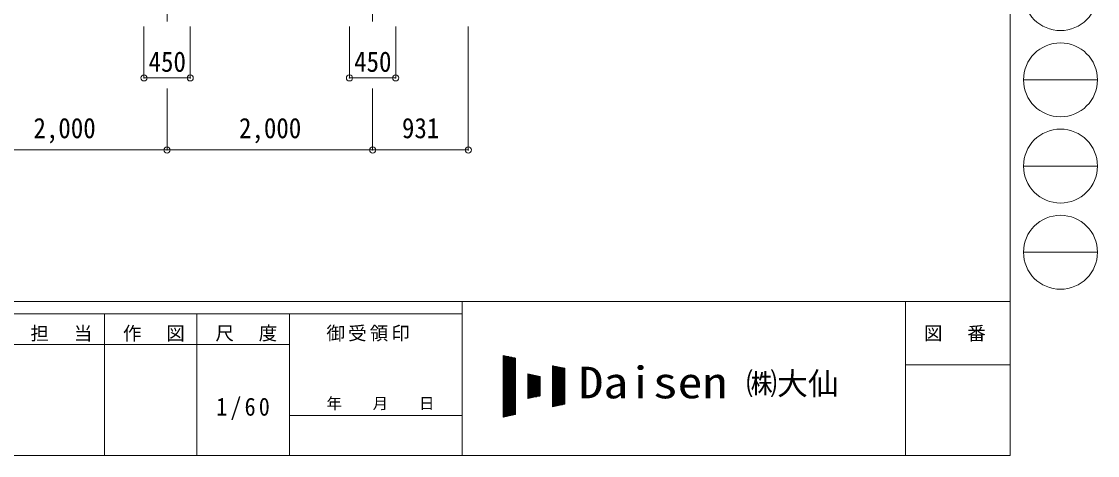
# Model space of a CAD drawing. Units: millimetres at full size, sheet at 1:60. Extents: x -16864 to 16864, y -11640 to 11640.
# Drawn here: x 6395 to 16864, y -11640 to -7412 of the extents above; entities that cross this region are included whole.
import ezdxf
from ezdxf.enums import TextEntityAlignment as Align

# ---------------------------------------------------------------- set-up
doc = ezdxf.new("R2010")
doc.units = ezdxf.units.MM
doc.header["$LTSCALE"] = 60
doc.header["$PDMODE"] = 32
doc.header["$PDSIZE"] = 60
doc.linetypes.add('CHAIN1', pattern=[8, 5, -1, 1, -1])
for name, color, linetype, lineweight in [('0-1_Defpoints', 7, 'CHAIN1', 9), ('0-8_TABLE1', 6, 'Continuous', 9), ('F-0', 7, 'Continuous', 9)]:
    doc.layers.add(name, color=color, linetype=linetype, lineweight=lineweight)
doc.styles.add('ＭＳ ゴシック', font='')
doc.styles.get('ＭＳ ゴシック').set_extended_font_data('MS Gothic')

msp = doc.modelspace()

# ---------------------------------------------------------------- linework, layer by layer
at = {"layer": '0-1_Defpoints'}
for p, q in [((7811.45, -7112.15), (7811.45, -7461.15)), ((9811.45, -7112.15), (9811.45, -7461.15))]:
    msp.add_line(p, q, dxfattribs=at)
at = {"layer": '0-8_TABLE1'}
for p, q in [((7586.45, -7961.15), (7586.45, -7461.15)), ((8036.45, -7961.15), (8036.45, -7461.15)), ((9586.45, -7961.15), (9586.45, -7461.15)), ((10036.45, -7961.15), (10036.45, -7461.15)), ((10742.45, -8663.15), (10742.45, -7461.15)), ((7586.45, -7961.15), (8036.45, -7961.15)), ((9586.45, -7961.15), (10036.45, -7961.15)), ((7811.45, -8663.15), (7811.45, -8063.15)), ((9811.45, -8663.15), (9811.45, -8063.15)), ((7811.45, -8663.15), (5811.45, -8663.15)), ((9811.45, -8663.15), (7811.45, -8663.15)), ((10742.45, -8663.15), (9811.45, -8663.15))]:
    msp.add_line(p, q, dxfattribs=at)
for p in [(7586.45, -7961.15), (8036.45, -7961.15), (9586.45, -7961.15), (10036.45, -7961.15), (7811.45, -8663.15), (9811.45, -8663.15), (10742.45, -8663.15)]:
    msp.add_point(p, dxfattribs=at)
at = {"layer": 'F-0', "color": 5, "lineweight": 5}
for p, q in [((16015.88, 11640), (16015.88, -11640)), ((-16864.12, -10140), (16015.88, -10140)), ((10682.37, -10140), (10682.37, -11640)), ((14995.88, -10140), (14995.88, -11640)), ((-16864.12, -10260), (10682.37, -10260)), ((7202.37, -10260), (7202.37, -11640)), ((8102.36, -10260), (8102.36, -11640)), ((9002.37, -10260), (9002.37, -11640)), ((5402.37, -10560), (9002.37, -10560)), ((14995.88, -10755), (16015.88, -10755)), ((9002.37, -11250), (10682.37, -11250)), ((-16864.12, -11640), (16015.88, -11640))]:
    msp.add_line(p, q, dxfattribs=at)
at = {"layer": 'F-0', "color": 4}
for p, q in [((16144.11, -7980), (16864.12, -7980)), ((16144.11, -8820), (16864.12, -8820)), ((16144.11, -9660), (16864.12, -9660))]:
    msp.add_line(p, q, dxfattribs=at)
at = {"layer": 'F-0'}
for p, q in [((11082.29, -10665.2), (11202.29, -10690.2)), ((11082.29, -10665.2), (11082.29, -11265.2)), ((11082.29, -10670.85), (11109.39, -10670.85)), ((11082.29, -10676.85), (11138.19, -10676.85)), ((11085.85, -11264.46), (11085.85, -10665.94)), ((11091.85, -11263.21), (11091.85, -10667.19)), ((11097.85, -11261.96), (11097.85, -10668.44)), ((11103.85, -11260.71), (11103.85, -10669.69)), ((11109.85, -11259.46), (11109.85, -10670.94)), ((11115.85, -11258.21), (11115.85, -10672.19)), ((11121.85, -11256.96), (11121.85, -10673.44)), ((11127.85, -11255.71), (11127.85, -10674.69)), ((11133.85, -11254.46), (11133.85, -10675.94)), ((11139.85, -11253.21), (11139.85, -10677.19)), ((11082.29, -10682.85), (11166.99, -10682.85)), ((11082.29, -10688.85), (11195.79, -10688.85)), ((11082.29, -10694.85), (11202.29, -10694.85)), ((11082.29, -10700.85), (11202.29, -10700.85)), ((11082.29, -10706.85), (11202.29, -10706.85)), ((11082.29, -10712.85), (11202.29, -10712.85)), ((11082.29, -10718.85), (11202.29, -10718.85)), ((11082.29, -10724.85), (11202.29, -10724.85)), ((11082.29, -10730.85), (11202.29, -10730.85)), ((11082.29, -10736.85), (11202.29, -10736.85)), ((11082.29, -10742.85), (11202.29, -10742.85)), ((11082.29, -10748.85), (11202.29, -10748.85)), ((11082.29, -10754.85), (11202.29, -10754.85)), ((11082.29, -10760.85), (11202.29, -10760.85)), ((11082.29, -10766.85), (11202.29, -10766.85)), ((11082.29, -10772.85), (11202.29, -10772.85)), ((11082.29, -10778.85), (11202.29, -10778.85)), ((11145.85, -11251.96), (11145.85, -10678.44)), ((11151.85, -11250.71), (11151.85, -10679.69)), ((11157.85, -11249.46), (11157.85, -10680.94)), ((11163.85, -11248.21), (11163.85, -10682.19)), ((11169.85, -11246.96), (11169.85, -10683.44)), ((11175.85, -11245.71), (11175.85, -10684.69)), ((11181.85, -11244.46), (11181.85, -10685.94)), ((11187.85, -11243.21), (11187.85, -10687.19)), ((11193.85, -11241.96), (11193.85, -10688.44)), ((11199.85, -11240.71), (11199.85, -10689.69)), ((11202.29, -10690.2), (11202.29, -11240.2)), ((11562.29, -10765.2), (11682.29, -10790.2)), ((11562.29, -10765.2), (11562.29, -11165.2)), ((11562.29, -10766.85), (11570.19, -10766.85)), ((11562.29, -10772.85), (11598.99, -10772.85)), ((11562.29, -10778.85), (11627.79, -10778.85)), ((11565.85, -11164.46), (11565.85, -10765.94)), ((11571.85, -11163.21), (11571.85, -10767.19)), ((11577.85, -11161.96), (11577.85, -10768.44)), ((11583.85, -11160.71), (11583.85, -10769.69)), ((11589.85, -11159.46), (11589.85, -10770.94)), ((11595.85, -11158.21), (11595.85, -10772.19)), ((11601.85, -11156.96), (11601.85, -10773.44)), ((11607.85, -11155.71), (11607.85, -10774.69)), ((11613.85, -11154.46), (11613.85, -10775.94)), ((11619.85, -11153.21), (11619.85, -10777.19)), ((11625.85, -11151.96), (11625.85, -10778.44)), ((11631.85, -11150.71), (11631.85, -10779.69)), ((11637.85, -11149.46), (11637.85, -10780.94)), ((11643.85, -11148.21), (11643.85, -10782.19)), ((11082.29, -10784.85), (11202.29, -10784.85)), ((11082.29, -10790.85), (11202.29, -10790.85)), ((11082.29, -10796.85), (11202.29, -10796.85)), ((11082.29, -10802.85), (11202.29, -10802.85)), ((11082.29, -10808.85), (11202.29, -10808.85)), ((11082.29, -10814.85), (11202.29, -10814.85)), ((11082.29, -10820.85), (11202.29, -10820.85)), ((11082.29, -10826.85), (11202.29, -10826.85)), ((11082.29, -10832.85), (11202.29, -10832.85)), ((11082.29, -10838.85), (11202.29, -10838.85)), ((11082.29, -10844.85), (11202.29, -10844.85)), ((11082.29, -10850.85), (11202.29, -10850.85)), ((11082.29, -10856.85), (11202.29, -10856.85)), ((11082.29, -10862.85), (11202.29, -10862.85)), ((11082.29, -10868.85), (11202.29, -10868.85)), ((11082.29, -10874.85), (11202.29, -10874.85)), ((11082.29, -10880.85), (11202.29, -10880.85)), ((11082.29, -10886.85), (11202.29, -10886.85)), ((11322.29, -10845.2), (11442.29, -10870.2)), ((11322.29, -10845.2), (11322.29, -11085.2)), ((11322.29, -10850.85), (11349.39, -10850.85)), ((11322.29, -10856.85), (11378.19, -10856.85)), ((11322.29, -10862.85), (11406.99, -10862.85)), ((11322.29, -10868.85), (11435.79, -10868.85)), ((11322.29, -10874.85), (11442.29, -10874.85)), ((11322.29, -10880.85), (11442.29, -10880.85)), ((11322.29, -10886.85), (11442.29, -10886.85)), ((11325.85, -11084.46), (11325.85, -10845.94)), ((11331.85, -11083.21), (11331.85, -10847.19)), ((11337.85, -11081.96), (11337.85, -10848.44)), ((11343.85, -11080.71), (11343.85, -10849.69)), ((11349.85, -11079.46), (11349.85, -10850.94)), ((11355.85, -11078.21), (11355.85, -10852.19)), ((11361.85, -11076.96), (11361.85, -10853.44)), ((11367.85, -11075.71), (11367.85, -10854.69)), ((11373.85, -11074.46), (11373.85, -10855.94)), ((11379.85, -11073.21), (11379.85, -10857.19)), ((11385.85, -11071.96), (11385.85, -10858.44)), ((11391.85, -11070.71), (11391.85, -10859.69)), ((11397.85, -11069.46), (11397.85, -10860.94)), ((11403.85, -11068.21), (11403.85, -10862.19)), ((11409.85, -11066.96), (11409.85, -10863.44)), ((11415.85, -11065.71), (11415.85, -10864.69)), ((11421.85, -11064.46), (11421.85, -10865.94)), ((11427.85, -11063.21), (11427.85, -10867.19)), ((11433.85, -11061.96), (11433.85, -10868.44)), ((11439.85, -11060.71), (11439.85, -10869.69)), ((11442.29, -10870.2), (11442.29, -11060.2)), ((11562.29, -10784.85), (11656.59, -10784.85)), ((11562.29, -10790.85), (11682.29, -10790.85)), ((11562.29, -10796.85), (11682.29, -10796.85)), ((11562.29, -10802.85), (11682.29, -10802.85)), ((11562.29, -10808.85), (11682.29, -10808.85)), ((11562.29, -10814.85), (11682.29, -10814.85)), ((11562.29, -10820.85), (11682.29, -10820.85)), ((11562.29, -10826.85), (11682.29, -10826.85)), ((11562.29, -10832.85), (11682.29, -10832.85)), ((11562.29, -10838.85), (11682.29, -10838.85)), ((11562.29, -10844.85), (11682.29, -10844.85)), ((11562.29, -10850.85), (11682.29, -10850.85)), ((11562.29, -10856.85), (11682.29, -10856.85)), ((11562.29, -10862.85), (11682.29, -10862.85)), ((11562.29, -10868.85), (11682.29, -10868.85)), ((11562.29, -10874.85), (11682.29, -10874.85)), ((11562.29, -10880.85), (11682.29, -10880.85)), ((11562.29, -10886.85), (11682.29, -10886.85)), ((11649.85, -11146.96), (11649.85, -10783.44)), ((11655.85, -11145.71), (11655.85, -10784.69)), ((11661.85, -11144.46), (11661.85, -10785.94)), ((11667.85, -11143.21), (11667.85, -10787.19)), ((11673.85, -11141.96), (11673.85, -10788.44)), ((11679.85, -11140.71), (11679.85, -10789.69)), ((11682.29, -10790.2), (11682.29, -11140.2)), ((11082.29, -10892.85), (11202.29, -10892.85)), ((11082.29, -10898.85), (11202.29, -10898.85)), ((11082.29, -10904.85), (11202.29, -10904.85)), ((11082.29, -10910.85), (11202.29, -10910.85)), ((11082.29, -10916.85), (11202.29, -10916.85)), ((11082.29, -10922.85), (11202.29, -10922.85)), ((11082.29, -10928.85), (11202.29, -10928.85)), ((11082.29, -10934.85), (11202.29, -10934.85)), ((11082.29, -10940.85), (11202.29, -10940.85)), ((11082.29, -10946.85), (11202.29, -10946.85)), ((11082.29, -10952.85), (11202.29, -10952.85)), ((11082.29, -10958.85), (11202.29, -10958.85)), ((11082.29, -10964.85), (11202.29, -10964.85)), ((11082.29, -10970.85), (11202.29, -10970.85)), ((11082.29, -10976.85), (11202.29, -10976.85)), ((11082.29, -10982.85), (11202.29, -10982.85)), ((11082.29, -10988.85), (11202.29, -10988.85)), ((11322.29, -10892.85), (11442.29, -10892.85)), ((11322.29, -10898.85), (11442.29, -10898.85)), ((11322.29, -10904.85), (11442.29, -10904.85)), ((11322.29, -10910.85), (11442.29, -10910.85)), ((11322.29, -10916.85), (11442.29, -10916.85)), ((11322.29, -10922.85), (11442.29, -10922.85)), ((11322.29, -10928.85), (11442.29, -10928.85)), ((11322.29, -10934.85), (11442.29, -10934.85)), ((11322.29, -10940.85), (11442.29, -10940.85)), ((11322.29, -10946.85), (11442.29, -10946.85)), ((11322.29, -10952.85), (11442.29, -10952.85)), ((11322.29, -10958.85), (11442.29, -10958.85)), ((11322.29, -10964.85), (11442.29, -10964.85)), ((11322.29, -10970.85), (11442.29, -10970.85)), ((11322.29, -10976.85), (11442.29, -10976.85)), ((11322.29, -10982.85), (11442.29, -10982.85)), ((11322.29, -10988.85), (11442.29, -10988.85)), ((11562.29, -10892.85), (11682.29, -10892.85)), ((11562.29, -10898.85), (11682.29, -10898.85)), ((11562.29, -10904.85), (11682.29, -10904.85)), ((11562.29, -10910.85), (11682.29, -10910.85)), ((11562.29, -10916.85), (11682.29, -10916.85)), ((11562.29, -10922.85), (11682.29, -10922.85)), ((11562.29, -10928.85), (11682.29, -10928.85)), ((11562.29, -10934.85), (11682.29, -10934.85)), ((11562.29, -10940.85), (11682.29, -10940.85)), ((11562.29, -10946.85), (11682.29, -10946.85)), ((11562.29, -10952.85), (11682.29, -10952.85)), ((11562.29, -10958.85), (11682.29, -10958.85)), ((11562.29, -10964.85), (11682.29, -10964.85)), ((11562.29, -10970.85), (11682.29, -10970.85)), ((11562.29, -10976.85), (11682.29, -10976.85)), ((11562.29, -10982.85), (11682.29, -10982.85)), ((11562.29, -10988.85), (11682.29, -10988.85)), ((11082.29, -10994.85), (11202.29, -10994.85)), ((11082.29, -11000.85), (11202.29, -11000.85)), ((11082.29, -11006.85), (11202.29, -11006.85)), ((11082.29, -11012.85), (11202.29, -11012.85)), ((11082.29, -11018.85), (11202.29, -11018.85)), ((11082.29, -11024.85), (11202.29, -11024.85)), ((11082.29, -11030.85), (11202.29, -11030.85)), ((11082.29, -11036.85), (11202.29, -11036.85)), ((11082.29, -11042.85), (11202.29, -11042.85)), ((11082.29, -11048.85), (11202.29, -11048.85)), ((11082.29, -11054.85), (11202.29, -11054.85)), ((11082.29, -11060.85), (11202.29, -11060.85)), ((11082.29, -11066.85), (11202.29, -11066.85)), ((11082.29, -11072.85), (11202.29, -11072.85)), ((11082.29, -11078.85), (11202.29, -11078.85)), ((11082.29, -11084.85), (11202.29, -11084.85)), ((11082.29, -11090.85), (11202.29, -11090.85)), ((11322.29, -10994.85), (11442.29, -10994.85)), ((11322.29, -11000.85), (11442.29, -11000.85)), ((11322.29, -11006.85), (11442.29, -11006.85)), ((11322.29, -11012.85), (11442.29, -11012.85)), ((11322.29, -11018.85), (11442.29, -11018.85)), ((11322.29, -11024.85), (11442.29, -11024.85)), ((11322.29, -11030.85), (11442.29, -11030.85)), ((11322.29, -11036.85), (11442.29, -11036.85)), ((11322.29, -11042.85), (11442.29, -11042.85)), ((11322.29, -11048.85), (11442.29, -11048.85)), ((11322.29, -11054.85), (11442.29, -11054.85)), ((11322.29, -11085.2), (11442.29, -11060.2)), ((11322.29, -11060.85), (11439.19, -11060.85)), ((11322.29, -11066.85), (11410.39, -11066.85)), ((11322.29, -11072.85), (11381.59, -11072.85)), ((11322.29, -11078.85), (11352.79, -11078.85)), ((11322.29, -11084.85), (11323.99, -11084.85)), ((11562.29, -10994.85), (11682.29, -10994.85)), ((11562.29, -11000.85), (11682.29, -11000.85)), ((11562.29, -11006.85), (11682.29, -11006.85)), ((11562.29, -11012.85), (11682.29, -11012.85)), ((11562.29, -11018.85), (11682.29, -11018.85)), ((11562.29, -11024.85), (11682.29, -11024.85)), ((11562.29, -11030.85), (11682.29, -11030.85)), ((11562.29, -11036.85), (11682.29, -11036.85)), ((11562.29, -11042.85), (11682.29, -11042.85)), ((11562.29, -11048.85), (11682.29, -11048.85)), ((11562.29, -11054.85), (11682.29, -11054.85)), ((11562.29, -11060.85), (11682.29, -11060.85)), ((11562.29, -11066.85), (11682.29, -11066.85)), ((11562.29, -11072.85), (11682.29, -11072.85)), ((11562.29, -11078.85), (11682.29, -11078.85)), ((11562.29, -11084.85), (11682.29, -11084.85)), ((11562.29, -11090.85), (11682.29, -11090.85)), ((11082.29, -11096.85), (11202.29, -11096.85)), ((11082.29, -11102.85), (11202.29, -11102.85)), ((11082.29, -11108.85), (11202.29, -11108.85)), ((11082.29, -11114.85), (11202.29, -11114.85)), ((11082.29, -11120.85), (11202.29, -11120.85)), ((11082.29, -11126.85), (11202.29, -11126.85)), ((11082.29, -11132.85), (11202.29, -11132.85)), ((11082.29, -11138.85), (11202.29, -11138.85)), ((11082.29, -11144.85), (11202.29, -11144.85)), ((11082.29, -11150.85), (11202.29, -11150.85)), ((11082.29, -11156.85), (11202.29, -11156.85)), ((11082.29, -11162.85), (11202.29, -11162.85)), ((11082.29, -11168.85), (11202.29, -11168.85)), ((11082.29, -11174.85), (11202.29, -11174.85)), ((11082.29, -11180.85), (11202.29, -11180.85)), ((11082.29, -11186.85), (11202.29, -11186.85)), ((11082.29, -11192.85), (11202.29, -11192.85)), ((11082.29, -11198.85), (11202.29, -11198.85)), ((11562.29, -11096.85), (11682.29, -11096.85)), ((11562.29, -11102.85), (11682.29, -11102.85)), ((11562.29, -11108.85), (11682.29, -11108.85)), ((11562.29, -11114.85), (11682.29, -11114.85)), ((11562.29, -11120.85), (11682.29, -11120.85)), ((11562.29, -11126.85), (11682.29, -11126.85)), ((11562.29, -11132.85), (11682.29, -11132.85)), ((11562.29, -11138.85), (11682.29, -11138.85)), ((11682.29, -11140.2), (11562.29, -11165.2)), ((11562.29, -11144.85), (11659.99, -11144.85)), ((11562.29, -11150.85), (11631.19, -11150.85)), ((11562.29, -11156.85), (11602.39, -11156.85)), ((11562.29, -11162.85), (11573.59, -11162.85)), ((11082.29, -11204.85), (11202.29, -11204.85)), ((11082.29, -11210.85), (11202.29, -11210.85)), ((11082.29, -11216.85), (11202.29, -11216.85)), ((11082.29, -11222.85), (11202.29, -11222.85)), ((11082.29, -11228.85), (11202.29, -11228.85)), ((11082.29, -11234.85), (11202.29, -11234.85)), ((11202.29, -11240.2), (11082.29, -11265.2)), ((11082.29, -11240.85), (11199.19, -11240.85)), ((11082.29, -11246.85), (11170.39, -11246.85)), ((11082.29, -11252.85), (11141.59, -11252.85)), ((11082.29, -11258.85), (11112.79, -11258.85)), ((11082.29, -11264.85), (11083.99, -11264.85))]:
    msp.add_line(p, q, dxfattribs=at)
at = {"layer": 'F-0', "color": 4}
for centre in [(16504.11, -7140), (16504.11, -7980), (16504.11, -8820), (16504.11, -9660)]:
    msp.add_circle(centre, 360, dxfattribs=at)

# ---------------------------------------------------------------- texts
at = {"layer": '0-8_TABLE1', "color": 7, "style": 'ＭＳ ゴシック', "width": 0.9}
for s, p in [('450', (7631.45, -7961.15)), ('450', (9631.45, -7961.15)), ('2,000', (6511.45, -8608.15)), ('2,000', (8511.45, -8608.15)), ('931', (10096.95, -8608.15))]:
    msp.add_text(s, height=197.9, dxfattribs=at).set_placement(p, align=Align.BOTTOM_LEFT)
at = {"layer": 'F-0', "style": 'ＭＳ ゴシック', "width": 1.15}
msp.add_text('Daisen', height=307.9, dxfattribs=at).set_placement((11816.02, -11175.2), align=Align.BOTTOM_LEFT)
at = {"layer": 'F-0', "style": 'ＭＳ ゴシック'}
for s, height, p in [('㈱大仙\u3000', 219.9, (13446.81, -11115.2)), ('年\u3000\u3000月\u3000\u3000日', 110, (9362.37, -11220))]:
    msp.add_text(s, height=height, dxfattribs=at).set_placement(p, align=Align.BOTTOM_LEFT)
at = {"layer": 'F-0', "attachment_point": 7, "style": 'ＭＳ ゴシック'}
for s, insert, char_height in [('\\T1.17;尺\u3000度', (8282.37, -10530), 132), ('\\T1.17;御受領印', (9362.37, -10530), 132), ('\\T1.17;担\u3000当', (6482.37, -10530), 132), ('\\T1.17;作\u3000図', (7382.37, -10530), 132), ('\\T1.17;図\u3000番', (15175.88, -10530), 132), ('\\T1.28;\\W0.9;1/60', (8289.87, -11295), 176)]:
    msp.add_mtext(s, dxfattribs=dict(at, insert=insert, char_height=char_height))

doc.saveas('drawing.dxf')
